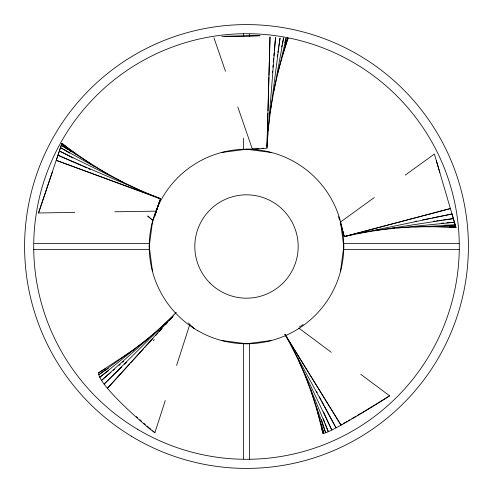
<?xml version="1.0" encoding="UTF-8"?>
<svg xmlns="http://www.w3.org/2000/svg" width="493" height="493" viewBox="0 0 493 493"><rect width="100%" height="100%" fill="white"/><g stroke="black" fill="none" stroke-linecap="round" stroke-linejoin="round"><path stroke-width="0.74" d="M267.003 147.974L270.022 36.975L268.944 75.435M266.953 146.187L267.36 131.576M267.446 128.5L267.884 113.119M267.945 110.814L268.402 94.662M268.445 93.128L268.901 76.976M266.966 146.963L275.525 37.536L274.354 50.508M272.401 72.65L272.537 71.128M272.869 67.307L273.073 65.014M273.344 61.964L273.683 58.143M273.886 55.857L274.151 52.8M267.964 130.768L280.042 38.06L278.736 46.391M152.54 221.326L149.225 246.5L152.54 271.674M340.46 271.674L343.775 246.5L340.46 221.326M277.263 56.251L277.491 54.735M277.83 52.455L278.058 50.939M278.28 49.423L278.508 47.907M269.862 113.279L270.139 111.775M270.417 110.266L283.666 37.807M281.676 46.841L281.996 45.331M282.31 43.828L283.426 38.559M273.418 92.283L286.137 38.306M284.806 42.675L286.014 38.251M159.461 201.853L153.317 219.804M277.306 74.277L287.752 38.016M155.24 214.098L160.416 198.858L56.245 160.348L160.545 198.513L154.494 216.606M133.363 350.055L98.699 372.708A119.479 16.059 37.3 0 0 149.342 428.627L154.876 432.731L165.26 400.569M176.58 365.486L189.793 324.548A119.479 15.998 37.3 0 1 188.406 322.89M285.657 43.797L287.604 37.961M56.282 160.342L61.952 143.315L76.544 154.531M159.097 202.943L154.728 215.922M74.726 212.415L38.534 212.982L52.363 172.008M38.534 212.982L61.952 143.315L68.379 148.757M282.199 55.851L288.115 38.436M153.021 220.654L147.826 216.026M160.545 198.513L160.416 198.858L57.964 155.227L81.179 165.457M285.102 45.535L285.946 43.39M287.068 40.525L287.912 38.374M129.671 363.97L107.474 388.262L176.328 312.26L104.134 384.059L121.746 366.983M130.7 362.836L143.605 348.711M144.64 347.583L152.898 338.543M155.48 335.715L158.062 332.892M159.097 331.764L162.191 328.369M165.808 324.419L167.355 322.724M169.419 320.462L172.519 317.073M153.317 340.651L154.377 339.548M124.501 364.315L126.701 362.182M173.061 316.389L101.564 380.374L110.913 372.344M113.254 370.335L114.419 369.331M119.096 365.319L120.267 364.315M122.603 362.306L123.768 361.301M158.241 330.144L99.796 377.237L108.324 370.742M160.028 328.702L161.223 327.74M148.418 338.697L98.84 374.674L108.392 368.228M340.158 222.257L374.255 197.564M405.252 175.12L434.388 154.019L439.867 172.704M360.753 374.292L389.587 395.805L383.813 399.62A119.479 6.206 -33.4 0 1 322.823 433.224L316.592 407.884M389.587 395.805L381.071 401.105A117.248 5.928 -33.2 0 1 373.651 405.665M299.442 326.847L303.207 324.548M98.699 372.708L105.311 368.789M340.355 222.928L344.348 236.566L450.429 208.545L344.348 236.566L341.396 226.688M344.348 236.566L452.026 214.005L455.982 227.612L434.475 226.552M415.02 221.375L416.53 221.074M422.575 219.872L430.882 218.22M432.392 217.918L452.026 214.005M356.932 233.516L453.375 218.596L443.515 219.933M433.661 221.271L435.177 221.067M436.693 220.864L438.209 220.654M439.725 220.451L441.999 220.143M221.326 152.54L246.5 149.225L252.367 149.157A119.479 2.644 0 0 0 266.91 147.727M271.674 340.46L246.5 343.775L221.326 340.46M376.35 230.188L454.447 222.281L446.781 222.848M441.42 223.243L443.718 223.076M392.385 228.117L394.683 228.006M397.746 227.852L455.249 225.024L444.476 225.184M114.764 211.793L156.349 211.14M34.313 243.4L149.632 243.4M343.368 243.4L459.069 243.4M33.549 249.483L149.619 249.483M343.381 249.483L459.069 249.483M414.311 226.762L455.76 226.805L449.628 226.546M449.869 227.02L455.982 227.612L436.336 160.663M246.5 149.225L271.674 152.54M82.584 166.079L86.805 167.94M88.21 168.557L90.324 169.487M141.362 191.081L59.394 150.981L73.063 158.031M123.607 182.693L60.51 147.641L69.741 153.132M108.725 174.849L61.317 145.238L67.67 149.545M69.581 150.833L70.85 151.696M91.334 164.342L61.798 143.796L66.666 147.506M93.22 165.654L94.471 166.529M298.801 328.067L331.314 352.322M68.496 148.898L70.326 150.291M147.697 216.15L153.083 220.482M147.093 426.069L150.987 429.403M152.657 430.827L154.876 432.731M189.793 324.548L194.304 328.591L192.874 326.896M284.942 334.229L341.02 425.139L285.194 334.753M284.874 334.272L336.023 427.832L324.825 406.879M316.518 391.331L317.245 392.681M319.409 396.736L321.214 400.119M321.935 401.468L324.104 405.523M290.371 343.596L331.771 430.013L323.482 411.865M297.68 357.881L328.295 431.652L325.275 423.789M323.353 418.791L324.727 422.365M305.149 374.976L325.633 432.737L321.467 419.592M213.95 37.838L225.498 71.306M237.805 106.956L252.367 149.157M343.245 232.992L343.405 233.503L341.23 225.96M310.67 389.217L323.802 433.267L322.471 428.047M342.808 231.513L341.298 226.404M338.506 216.606L339.535 220.137M321.522 424.319L322.095 426.556M321.491 426.445L322.823 433.224M249.612 34.171L249.612 36.482M249.612 343.362L249.612 459.593M243.536 33.401L243.536 36.482M243.536 138.071L243.536 149.613M243.536 343.387L243.536 458.823M263.354 148.128A117.248 2.576 0.1 0 1 261.937 148.362M258.924 148.633A117.248 2.576 0.1 0 1 252.595 148.991M259.842 35.669A117.248 2.705 0.1 0 1 224.944 36.279M260.014 35.742A119.479 2.582 0 0 1 221.912 36.39M373.047 406.035A117.248 5.928 -33.2 0 1 362.817 412.21M361.523 412.98A117.248 5.928 -33.2 0 1 357.012 415.648M355.681 416.425A117.248 5.928 -33.2 0 1 351.829 418.662M349.784 419.833A117.248 5.928 -33.2 0 1 348.459 420.591M347.171 421.324A117.248 5.928 -33.2 0 1 345.907 422.026M345.217 422.415A117.248 5.928 -33.2 0 1 343.196 423.536M341.902 424.245A117.248 5.928 -33.2 0 1 340.651 424.923M145.386 424.578A117.248 15.585 37.5 0 1 143.691 423.093M141.473 421.127A117.248 15.585 37.5 0 1 139.839 419.672M137.522 417.583A117.248 15.585 37.5 0 1 136.382 416.548M197.866 330.741A97.275 97.275 0 0 0 343.775 246.5A97.275 97.275 0 0 0 197.866 162.259A97.275 97.275 0 0 0 197.866 330.741M137.75 429.397A212.785 212.785 0 0 0 459.273 249.236A212.785 212.785 0 0 0 142.483 60.867A212.785 212.785 0 0 0 137.75 429.397M131.224 436.114A221.905 221.905 0 0 0 468.35 251.522A221.905 221.905 0 0 0 139.926 51.864A221.905 221.905 0 0 0 131.224 436.114M209.956 283.044A51.679 51.679 0 0 0 296.416 259.873A51.679 51.679 0 0 0 233.127 196.584A51.679 51.679 0 0 0 209.956 283.044"/></g></svg>
